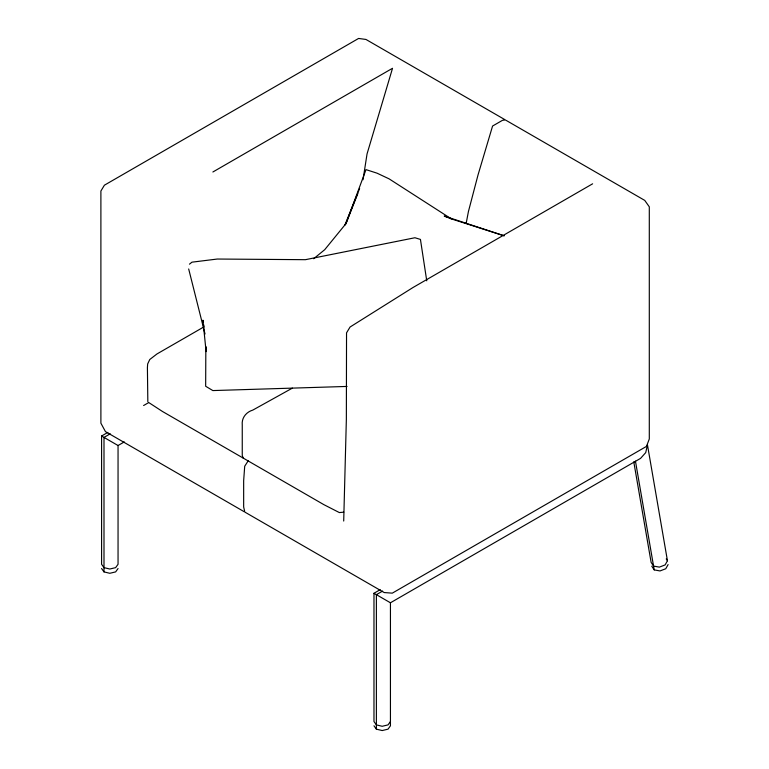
<?xml version="1.0" encoding="UTF-8"?>
<svg xmlns="http://www.w3.org/2000/svg" width="769" height="769" viewBox="0 0 769 769"><rect width="100%" height="100%" fill="white"/><g stroke="black" fill="none" stroke-linecap="round" stroke-linejoin="round"><path stroke-width="1.15" d="M205.842 346.982L205.659 386.249L212.85 390.575L347.059 386.432M343.705 521.046L346.358 419.316L346.54 332.842L350.058 327.027L412.982 287.519L592.63 183.801M363.035 179.754L367.044 153.935L392.526 68.278L212.878 171.996M466.168 223.375L468.408 211.61L478.02 174.967L492.573 126.039L502.532 120.291L505.348 119.926M358.104 192.846L345.983 223.625L344.887 225.038L357.393 194.076M358.287 191.865L359.623 188.54M380.213 589.669L373.974 593.274L390.441 602.781L640.587 458.353L645.729 452.605L647.469 444.886L667.454 560.755L665.108 564.927L659.35 567.128L653.563 566.071L651.122 562.37L633.791 461.881M668.107 564.571L665.762 568.743L660.013 570.944L654.217 569.887L651.776 566.186M248.349 460.573L244.705 466.235L243.658 480.702L243.658 506.963L244.83 512.087M118.051 568.531L115.638 571.896L109.813 573.289L103.998 571.896L101.585 568.531M390.441 721.533L388.028 724.898L382.203 726.282L376.387 724.898L373.974 721.533L373.974 593.274M313.656 258.73L324.72 249.685L345.983 223.625L365.996 169.622L377.021 173.169L389.076 178.841L451.355 218.886L503.926 235.766M189.472 264.161L191.962 262.171L217.291 259.038L305.437 259.682L414.924 237.746L420.441 239.419L426.747 280.829M203.256 327.277L156.972 353.951L149.763 359.507L147.667 363.939L147.408 367.592L147.831 401.658M143.611 405.523L148.302 402.812M101.585 436.013L118.051 445.52L118.051 564.273L115.638 567.637L109.813 569.022L103.998 567.637L101.585 564.273L101.585 436.013L107.823 432.409M110.236 433.803L103.998 437.407L103.998 571.896M118.051 445.52L124.28 441.925M382.626 591.063L376.387 594.668L376.387 729.156L382.203 730.55L388.028 729.156L390.441 725.801L390.441 602.781M292.364 388.124L252.818 410.088C246.099 412.078 241.485 417.99 242.254 424.978L242.254 455.459L243.167 458.064M343.733 512.173L339.34 512.567L323.855 504.647L162.48 411.482L148.609 402.456M504.195 235.785L444.222 216.06L451.355 218.886M504.656 119.522L365.967 39.45L358.585 38.45L104.411 185.194L100.893 191.02L100.893 423.181L105.449 431.611L244.138 511.683M506.05 120.329L644.739 200.392L649.296 206.813L649.296 438.974L646.469 446.404L392.296 593.149L384.212 592.553L245.532 512.481M373.974 725.801L376.387 729.156M666.233 558.909L667.454 560.755M188.684 268.967L205.035 334.015M635.454 461.131L654.217 569.887M203.324 322.49L202.92 320.183L206.102 351.616L206.034 346.915M203.718 324.797L204.121 327.104"/></g></svg>
